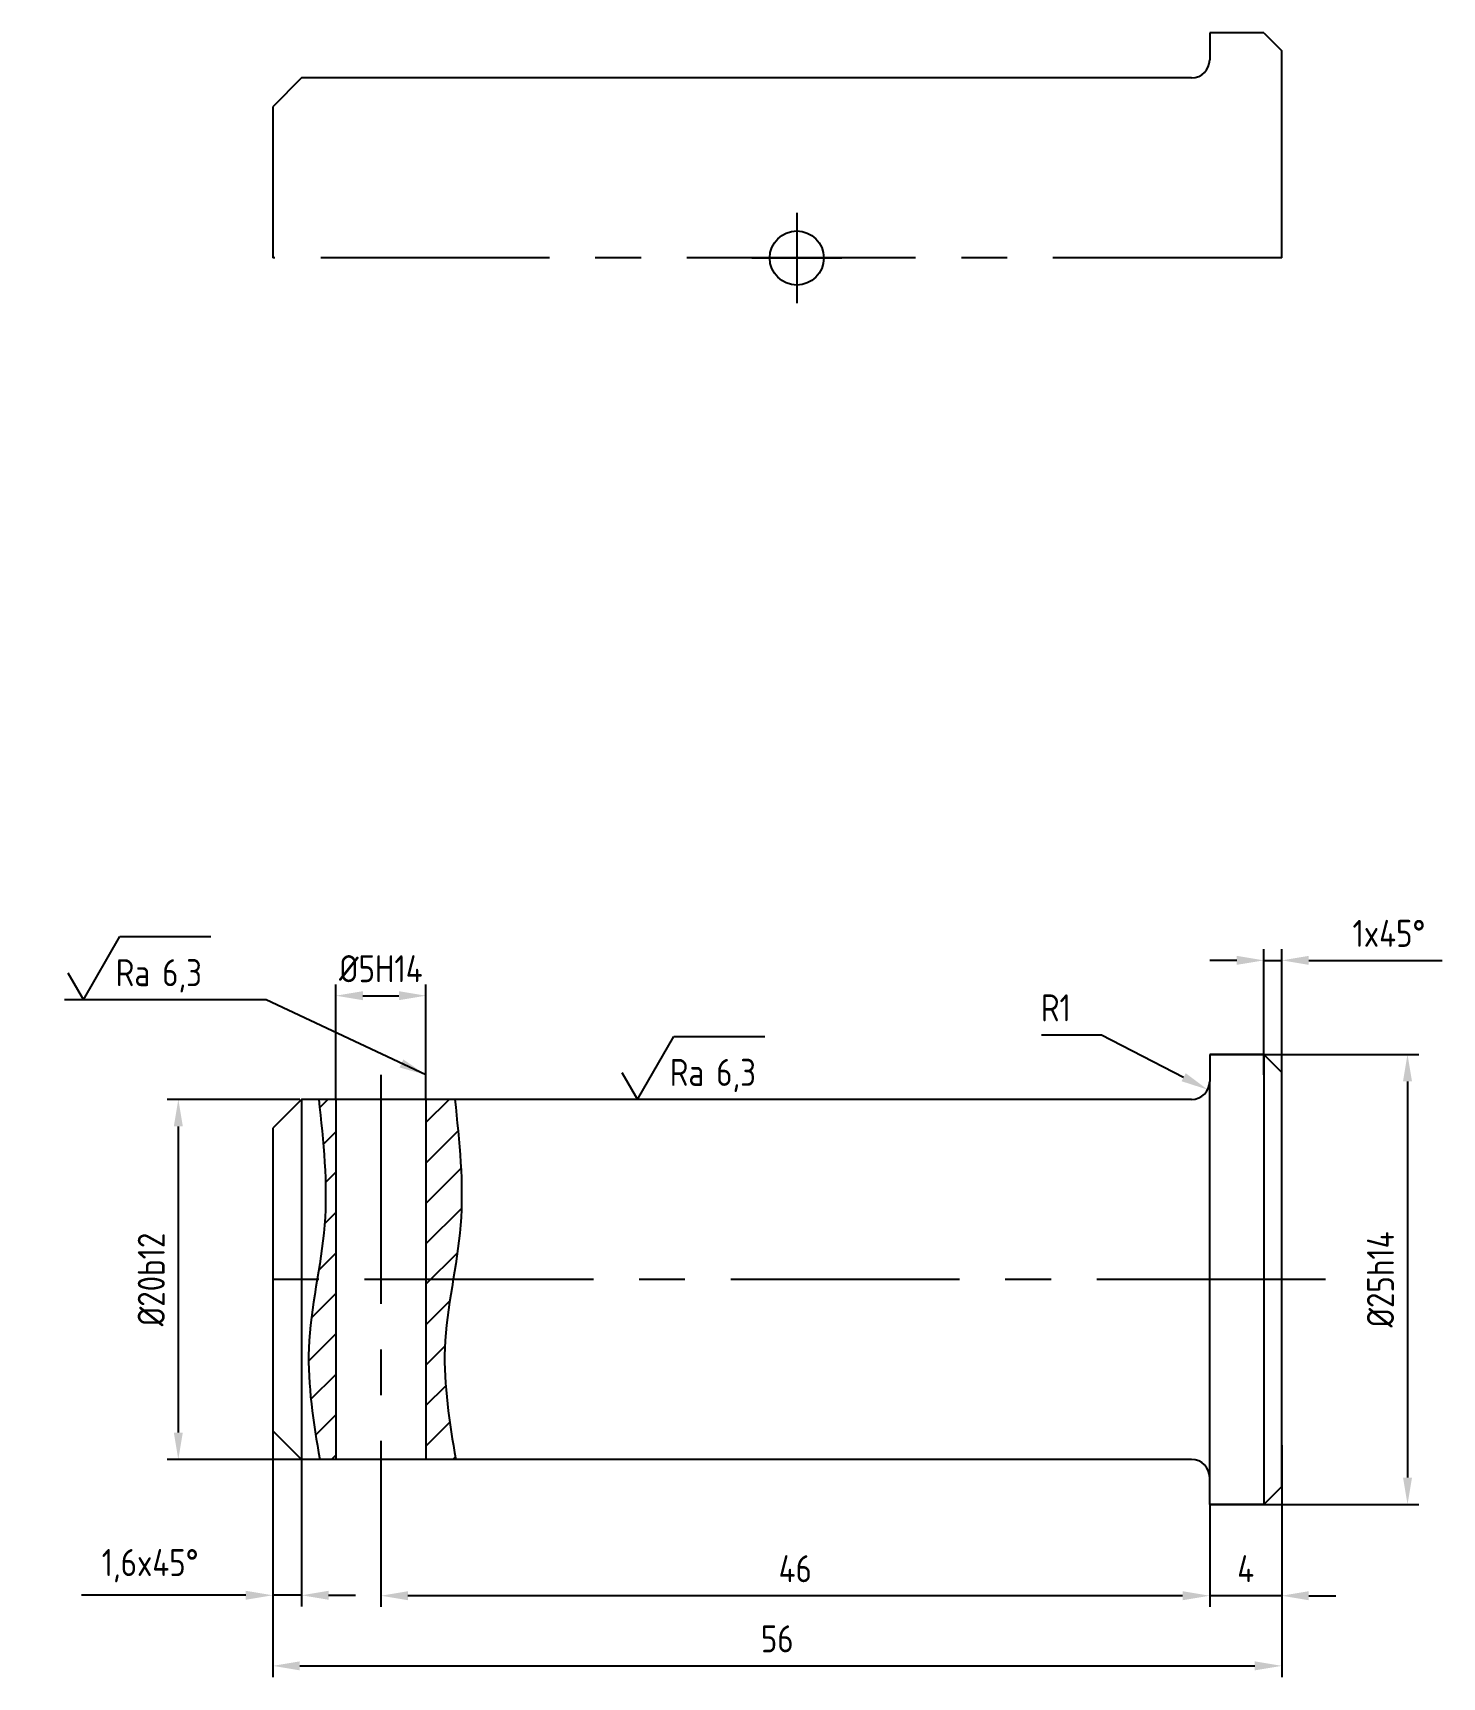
# Model space of a CAD drawing. Header units: millimetres. Extents: x -183 to -104.8, y 140.3 to 231.6.
import ezdxf

# ---------------------------------------------------------------- set-up
doc = ezdxf.new("R2010")
doc.units = ezdxf.units.MM
doc.header["$LTSCALE"] = 0.4
doc.linetypes.add('CENTER', pattern=[50.8, 31.75, -6.35, 6.35, -6.35])
for name, color, linetype in [('Bord', 1, 'Continuous'), ('Cen', 5, 'CENTER'), ('Cont', 6, 'Continuous'), ('Dim', 7, 'Continuous'), ('Hatch', 2, 'Continuous'), ('Text', 3, 'Continuous')]:
    doc.layers.add(name, color=color, linetype=linetype)
doc.styles.add('Style1', font='romans.shx', dxfattribs={"width": 0.8})
doc.dimstyles.new('Lin2_1', dxfattribs={"dimscale": 0.5, "dimtxt": 3, "dimasz": 3, "dimexe": 1.25, "dimexo": 0, "dimgap": 1.5, "dimtad": 1, "dimtxsty": 'Style1', "dimcen": 2.5, "dimclrt": 3, "dimadec": 0, "dimazin": 0, "dimtfac": 1, "dimtmove": 0, "dimatfit": 3, "dimldrblk": 'DOT', "dimfxl": 1, "dimarcsym": 0})
doc.dimstyles.new('RAD2_1', dxfattribs={"dimscale": 0.5, "dimtxt": 3, "dimasz": 3, "dimexe": 1.5, "dimexo": 0, "dimgap": 1.5, "dimtad": 2, "dimtih": 1, "dimtoh": 1, "dimzin": 9, "dimtxsty": 'Style1', "dimcen": 0, "dimclrt": 3, "dimadec": 0, "dimazin": 0, "dimtfac": 1, "dimtmove": 1, "dimatfit": 3, "dimfxl": 1, "dimtolj": 1, "dimtzin": 13, "dimarcsym": 0})

# ---------------------------------------------------------------- blocks, each defined once
blk = doc.blocks.new('*D8')
at = {"layer": 'Defpoints', "color": 0, "transparency": 16777216}
for p in [(-117.703, 174.855), (-117.703, 149.855), (-106.722, 149.855)]:
    blk.add_point(p, dxfattribs=at)
at = {"layer": 'Dim', "color": 0, "lineweight": -2, "transparency": 16777216}
for p, q in [((-117.703, 174.855), (-106.097, 174.855)), ((-106.722, 173.355), (-106.722, 151.355)), ((-117.703, 149.855), (-106.097, 149.855))]:
    blk.add_line(p, q, dxfattribs=at)
at = {"layer": 'Dim', "color": 0, "transparency": 16777216}
for points in [[(-106.972, 173.355), (-106.472, 173.355), (-106.722, 174.855)], [(-106.972, 151.355), (-106.472, 151.355), (-106.722, 149.855)]]:
    blk.add_solid(points, dxfattribs=at)
at = {"layer": 'Dim', "color": 3, "transparency": 16777216, "insert": (-108.222, 162.355), "char_height": 1.5, "attachment_point": 5, "rotation": 90, "style": 'Style1'}
blk.add_mtext('%%c25h14', dxfattribs=at)
blk = doc.blocks.new('_Dot')
at = {"color": 0, "linetype": 'ByBlock', "lineweight": -2}
blk.add_line((-0.5, 0), (-1, 0), dxfattribs=at)
at = {"color": 0, "linetype": 'ByBlock', "const_width": 0.5}
blk.add_lwpolyline([(-0.25, 0, 1), (0.25, 0, 1)], format="xyb", close=True, dxfattribs=at)
blk = doc.blocks.new('*D9')
at = {"layer": 'Defpoints', "color": 0, "transparency": 16777216}
for p in [(-114.703, 180.075), (-114.703, 173.723), (-113.703, 173.723)]:
    blk.add_point(p, dxfattribs=at)
at = {"layer": 'Dim', "color": 0, "lineweight": -2, "transparency": 16777216}
for p, q in [((-116.203, 180.075), (-117.703, 180.075)), ((-114.703, 173.723), (-114.703, 180.7)), ((-114.703, 180.075), (-113.703, 180.075)), ((-113.703, 173.723), (-113.703, 180.7)), ((-112.203, 180.075), (-104.803, 180.075))]:
    blk.add_line(p, q, dxfattribs=at)
at = {"layer": 'Dim', "color": 0, "transparency": 16777216}
for points in [[(-116.203, 180.325), (-116.203, 179.825), (-114.703, 180.075)], [(-112.203, 180.325), (-112.203, 179.825), (-113.703, 180.075)]]:
    blk.add_solid(points, dxfattribs=at)
at = {"layer": 'Dim', "color": 3, "transparency": 16777216, "insert": (-107.753, 181.575), "char_height": 1.5, "attachment_point": 5, "style": 'Style1'}
blk.add_mtext('1x45%%d', dxfattribs=at)
blk = doc.blocks.new('*D10')
at = {"layer": 'Defpoints', "color": 0, "transparency": 16777216}
for p in [(-113.703, 150.855), (-117.703, 149.855), (-117.703, 144.795)]:
    blk.add_point(p, dxfattribs=at)
at = {"layer": 'Dim', "color": 0, "lineweight": -2, "transparency": 16777216}
for p, q in [((-113.703, 150.855), (-113.703, 144.17)), ((-117.703, 149.855), (-117.703, 144.17)), ((-119.203, 144.795), (-120.703, 144.795)), ((-113.703, 144.795), (-117.703, 144.795)), ((-112.203, 144.795), (-110.703, 144.795))]:
    blk.add_line(p, q, dxfattribs=at)
at = {"layer": 'Dim', "color": 0, "transparency": 16777216}
for points in [[(-119.203, 145.045), (-119.203, 144.545), (-117.703, 144.795)], [(-112.203, 145.045), (-112.203, 144.545), (-113.703, 144.795)]]:
    blk.add_solid(points, dxfattribs=at)
at = {"layer": 'Dim', "color": 3, "transparency": 16777216, "insert": (-115.703, 146.295), "char_height": 1.5, "attachment_point": 5, "style": 'Style1'}
blk.add_mtext('4', dxfattribs=at)
blk = doc.blocks.new('*D11')
at = {"layer": 'Defpoints', "color": 0, "transparency": 16777216}
for p in [(-163.703, 152.355), (-117.703, 149.855), (-163.703, 144.795)]:
    blk.add_point(p, dxfattribs=at)
at = {"layer": 'Dim', "color": 0, "lineweight": -2, "transparency": 16777216}
for p, q in [((-163.703, 152.355), (-163.703, 144.17)), ((-117.703, 149.855), (-117.703, 144.17)), ((-119.203, 144.795), (-162.203, 144.795))]:
    blk.add_line(p, q, dxfattribs=at)
at = {"layer": 'Dim', "color": 0, "transparency": 16777216}
for points in [[(-162.203, 145.045), (-162.203, 144.545), (-163.703, 144.795)], [(-119.203, 145.045), (-119.203, 144.545), (-117.703, 144.795)]]:
    blk.add_solid(points, dxfattribs=at)
at = {"layer": 'Dim', "color": 3, "transparency": 16777216, "insert": (-140.703, 146.295), "char_height": 1.5, "attachment_point": 5, "style": 'Style1'}
blk.add_mtext('46', dxfattribs=at)
blk = doc.blocks.new('*D12')
at = {"layer": 'Defpoints', "color": 0, "transparency": 16777216}
for p in [(-169.703, 153.955), (-113.703, 153.163), (-113.703, 140.9)]:
    blk.add_point(p, dxfattribs=at)
at = {"layer": 'Dim', "color": 0, "lineweight": -2, "transparency": 16777216}
for p, q in [((-169.703, 153.955), (-169.703, 140.275)), ((-113.703, 153.163), (-113.703, 140.275)), ((-168.203, 140.9), (-115.203, 140.9))]:
    blk.add_line(p, q, dxfattribs=at)
at = {"layer": 'Dim', "color": 0, "transparency": 16777216}
for points in [[(-168.203, 141.15), (-168.203, 140.65), (-169.703, 140.9)], [(-115.203, 141.15), (-115.203, 140.65), (-113.703, 140.9)]]:
    blk.add_solid(points, dxfattribs=at)
at = {"layer": 'Dim', "color": 3, "transparency": 16777216, "insert": (-141.703, 142.4), "char_height": 1.5, "attachment_point": 5, "style": 'Style1'}
blk.add_mtext('56', dxfattribs=at)
blk = doc.blocks.new('*D13')
at = {"layer": 'Defpoints', "color": 0, "transparency": 16777216}
for p in [(-169.703, 170.755), (-168.103, 152.355), (-169.703, 144.819)]:
    blk.add_point(p, dxfattribs=at)
at = {"layer": 'Dim', "color": 0, "lineweight": -2, "transparency": 16777216}
for p, q in [((-169.703, 170.755), (-169.703, 144.194)), ((-168.103, 152.355), (-168.103, 144.194)), ((-171.203, 144.819), (-180.317, 144.819)), ((-168.103, 144.819), (-169.703, 144.819)), ((-166.603, 144.819), (-165.103, 144.819))]:
    blk.add_line(p, q, dxfattribs=at)
at = {"layer": 'Dim', "color": 0, "transparency": 16777216}
for points in [[(-171.203, 145.069), (-171.203, 144.569), (-169.703, 144.819)], [(-166.603, 145.069), (-166.603, 144.569), (-168.103, 144.819)]]:
    blk.add_solid(points, dxfattribs=at)
at = {"layer": 'Dim', "color": 3, "transparency": 16777216, "insert": (-176.51, 146.462), "char_height": 1.5, "attachment_point": 5, "style": 'Style1'}
blk.add_mtext('1,6x45%%d', dxfattribs=at)
blk = doc.blocks.new('*D14')
at = {"layer": 'Defpoints', "color": 0, "transparency": 16777216}
for p in [(-168.201, 172.355), (-174.946, 152.355), (-168.103, 152.355)]:
    blk.add_point(p, dxfattribs=at)
at = {"layer": 'Dim', "color": 0, "lineweight": -2, "transparency": 16777216}
for p, q in [((-168.201, 172.355), (-175.571, 172.355)), ((-174.946, 170.855), (-174.946, 153.855)), ((-168.103, 152.355), (-175.571, 152.355))]:
    blk.add_line(p, q, dxfattribs=at)
at = {"layer": 'Dim', "color": 0, "transparency": 16777216}
for points in [[(-175.196, 170.855), (-174.696, 170.855), (-174.946, 172.355)], [(-175.196, 153.855), (-174.696, 153.855), (-174.946, 152.355)]]:
    blk.add_solid(points, dxfattribs=at)
at = {"layer": 'Dim', "color": 3, "transparency": 16777216, "insert": (-176.446, 162.355), "char_height": 1.5, "attachment_point": 5, "rotation": 90, "style": 'Style1'}
blk.add_mtext('%%c20b12', dxfattribs=at)
blk = doc.blocks.new('*D15')
at = {"layer": 'Defpoints', "color": 0, "transparency": 16777216}
for p in [(-161.203, 178.112), (-166.203, 172.355), (-161.203, 172.355)]:
    blk.add_point(p, dxfattribs=at)
at = {"layer": 'Dim', "color": 0, "lineweight": -2, "transparency": 16777216}
for p, q in [((-166.203, 172.355), (-166.203, 178.737)), ((-164.703, 178.112), (-162.703, 178.112)), ((-161.203, 172.355), (-161.203, 178.737))]:
    blk.add_line(p, q, dxfattribs=at)
at = {"layer": 'Dim', "color": 0, "transparency": 16777216}
for points in [[(-164.703, 178.362), (-164.703, 177.862), (-166.203, 178.112)], [(-162.703, 178.362), (-162.703, 177.862), (-161.203, 178.112)]]:
    blk.add_solid(points, dxfattribs=at)
at = {"layer": 'Dim', "color": 3, "transparency": 16777216, "insert": (-163.703, 179.612), "char_height": 1.5, "attachment_point": 5, "style": 'Style1'}
blk.add_mtext('%%c5H14', dxfattribs=at)
blk = doc.blocks.new('*D16')
at = {"layer": 'Defpoints', "color": 0, "transparency": 16777216}
for p in [(-118.703, 173.355), (-117.814, 172.895)]:
    blk.add_point(p, dxfattribs=at)
at = {"layer": 'Dim', "color": 0, "lineweight": -2, "transparency": 16777216}
for p, q in [((-127.039, 175.938), (-123.702, 175.938)), ((-123.702, 175.938), (-119.147, 173.584))]:
    blk.add_line(p, q, dxfattribs=at)
at = {"layer": 'Dim', "color": 0, "transparency": 16777216}
blk.add_solid([(-119.032, 173.806), (-119.262, 173.362), (-117.814, 172.895)], dxfattribs=at)
at = {"layer": 'Dim', "color": 3, "transparency": 16777216, "insert": (-126.239, 177.438), "char_height": 1.5, "attachment_point": 5, "style": 'Style1'}
blk.add_mtext('\\A1;R1', dxfattribs=at)
blk = doc.blocks.new('sherISO_03')
at = {"layer": 'Text'}
blk.add_line((4.04, 7), (14.12, 7), dxfattribs=at)
blk.add_lwpolyline([(-1.73, 3), (0, 0), (4.04, 7)], dxfattribs=at)
at = {"layer": 'Text', "style": 'Style1', "width": 0.8}
blk.add_text('Ra', height=3, dxfattribs=at).set_placement((3.58, 1.5))
blk.add_attdef('6,3', (8.73, 1.5), '', height=3, dxfattribs=at)

msp = doc.modelspace()

# ---------------------------------------------------------------- hatches: boundary and pattern name
at = {"layer": 'Hatch'}
h = msp.add_hatch(dxfattribs=at)
h.set_pattern_fill('ANSI31', color=256, scale=0.5, style=0)
edge = h.paths.add_edge_path()
edge.add_line((-166.203, 172.355), (-167.149, 172.355))
edge.add_spline(control_points=[(-167.149, 172.355), (-166.898, 170.019), (-166.54, 166.672), (-167.075, 163.356), (-167.238, 162.355)], knot_values=[0, 0, 0, 0, 6.999768, 10.029424, 10.029424, 10.029424, 10.029424], degree=3, periodic=0)
edge.add_line((-167.238, 162.355), (-166.203, 162.355))
edge.add_line((-166.203, 162.355), (-166.203, 172.355))
edge = h.paths.add_edge_path()
edge.add_line((-166.203, 162.355), (-167.238, 162.355))
edge.add_spline(control_points=[(-167.238, 162.355), (-167.446, 161.081), (-167.995, 157.759), (-167.44, 154.416), (-167.098, 152.355)], knot_values=[10.029424, 10.029424, 10.029424, 10.029424, 13.884836, 20.092255, 20.092255, 20.092255, 20.092255], degree=3, periodic=0)
edge.add_line((-167.098, 152.355), (-166.203, 152.355))
edge.add_line((-166.203, 152.355), (-166.203, 162.355))
edge = h.paths.add_edge_path()
edge.add_spline(control_points=[(-159.688, 162.355), (-159.525, 163.356), (-158.99, 166.672), (-159.349, 170.019), (-159.599, 172.355)], knot_values=[0, 0, 0, 0, 3.029656, 10.029424, 10.029424, 10.029424, 10.029424], degree=3, periodic=0)
edge.add_line((-159.599, 172.355), (-161.203, 172.355))
edge.add_line((-161.203, 172.355), (-161.203, 162.355))
edge.add_line((-161.203, 162.355), (-159.688, 162.355))
edge = h.paths.add_edge_path()
edge.add_spline(control_points=[(-159.549, 152.355), (-159.891, 154.416), (-160.446, 157.759), (-159.896, 161.081), (-159.688, 162.355)], knot_values=[10.029424, 10.029424, 10.029424, 10.029424, 16.236843, 20.092255, 20.092255, 20.092255, 20.092255], degree=3, periodic=0)
edge.add_line((-159.688, 162.355), (-161.203, 162.355))
edge.add_line((-161.203, 162.355), (-161.203, 152.355))
edge.add_line((-161.203, 152.355), (-159.549, 152.355))

# ---------------------------------------------------------------- linework, layer by layer
at = {"layer": 'Bord'}
for points in [[(-167.149, 172.355), (-166.898, 170.019), (-166.402, 165.385), (-168.162, 158.765), (-167.44, 154.416), (-167.098, 152.355)], [(-159.599, 172.355), (-159.349, 170.019), (-158.852, 165.385), (-160.613, 158.765), (-159.891, 154.416), (-159.549, 152.355)]]:
    msp.add_open_spline(points, degree=3, knots=[0, 0, 0, 0, 6.999768, 13.884836, 20.092255, 20.092255, 20.092255, 20.092255], dxfattribs=at)
at = {"layer": 'Cen'}
for p, q in [((-113.703, 219.075), (-169.703, 219.075)), ((-163.703, 173.711), (-163.703, 149.931)), ((-111.269, 162.355), (-171.978, 162.355))]:
    msp.add_line(p, q, dxfattribs=at)
at = {"layer": 'Cont'}
for p, q in [((-114.703, 231.575), (-117.703, 231.575)), ((-117.703, 231.575), (-117.703, 230.075)), ((-114.703, 231.575), (-113.703, 230.575)), ((-113.703, 219.075), (-113.703, 230.575)), ((-168.103, 229.075), (-169.703, 227.475)), ((-118.703, 229.075), (-168.103, 229.075)), ((-169.703, 227.475), (-169.703, 219.075)), ((-114.703, 174.855), (-117.703, 174.855)), ((-117.703, 174.855), (-117.703, 173.355)), ((-114.703, 174.855), (-113.703, 173.855)), ((-114.703, 174.855), (-114.703, 149.855)), ((-113.703, 150.855), (-113.703, 173.855)), ((-117.703, 149.855), (-117.703, 173.355)), ((-168.103, 172.355), (-169.703, 170.755)), ((-168.103, 172.355), (-168.103, 152.355)), ((-118.703, 172.355), (-168.103, 172.355)), ((-166.203, 172.355), (-166.203, 152.355)), ((-161.203, 172.355), (-161.203, 152.355)), ((-169.703, 170.755), (-169.703, 153.955)), ((-168.103, 152.355), (-169.703, 153.955)), ((-118.703, 152.355), (-168.103, 152.355)), ((-114.703, 149.855), (-113.703, 150.855)), ((-114.703, 149.855), (-117.703, 149.855))]:
    msp.add_line(p, q, dxfattribs=at)
for centre, start, end in [((-118.703, 230.075), 270, 0), ((-118.703, 173.355), 270, 0), ((-118.703, 151.355), 0, 90)]:
    msp.add_arc(centre, 1, start, end, dxfattribs=at)
at = {"layer": 'Dim', "color": 2}
for p, q in [((-140.619, 221.575), (-140.619, 216.575)), ((-143.119, 219.075), (-138.119, 219.075))]:
    msp.add_line(p, q, dxfattribs=at)
msp.add_circle((-140.619, 219.075), 1.5, dxfattribs=at)

# ---------------------------------------------------------------- block references
at = {"layer": 'Dim', "xscale": 0.5, "yscale": 0.5, "zscale": 0.5}
for p in [(-180.21, 177.891), (-149.46, 172.355)]:
    msp.add_blockref('sherISO_03', p, dxfattribs=at).add_auto_attribs({'6,3': '6,3'})

# ---------------------------------------------------------------- dimensions: what is measured, and where the dimension line sits
at = {"layer": 'Dim'}
for base, p1, p2, text, picture, middle in [((-114.703, 180.075), (-113.703, 173.723), (-114.703, 173.723), '<>x45%%d', '*D9', (-107.753, 180.075)), ((-161.203, 178.112), (-166.203, 172.355), (-161.203, 172.355), '%%c<>H14', '*D15', (-163.703, 178.112))]:
    dim = msp.add_linear_dim(base=base, p1=p1, p2=p2, text=text, dimstyle='Lin2_1', dxfattribs=at)
    dim.commit()
    dim.dimension.update_dxf_attribs({"geometry": picture, "text_midpoint": middle, "dimtype": 160})
dim = msp.add_radius_dim(center=(-118.703, 173.355), mpoint=(-117.814, 172.895), dimstyle='RAD2_1', dxfattribs=at)
dim.commit()
dim.dimension.update_dxf_attribs({"geometry": '*D16', "text_midpoint": (-123.702, 175.938), "dimtype": 164})
for base, p1, p2, text, picture, middle in [((-106.722, 149.855), (-117.703, 174.855), (-117.703, 149.855), '%%c<>h14', '*D8', (-108.222, 162.355)), ((-174.946, 152.355), (-168.201, 172.355), (-168.103, 152.355), '%%c<>b12', '*D14', (-176.446, 162.355))]:
    dim = msp.add_linear_dim(base=base, p1=p1, p2=p2, angle=90, text=text, dimstyle='Lin2_1', dxfattribs=at)
    dim.commit()
    dim.dimension.update_dxf_attribs({"geometry": picture, "text_midpoint": middle})
dim = msp.add_linear_dim(base=(-169.703, 144.819), p1=(-168.103, 152.355), p2=(-169.703, 170.755), text='<>x45%%d', dimstyle='Lin2_1', dxfattribs=at)
dim.commit()
dim.dimension.update_dxf_attribs({"geometry": '*D13', "text_midpoint": (-176.51, 146.462)})
for base, p1, p2, picture, middle in [((-113.703, 140.9), (-169.703, 153.955), (-113.703, 153.163), '*D12', (-141.703, 142.4)), ((-163.703, 144.795), (-117.703, 149.855), (-163.703, 152.355), '*D11', (-140.703, 146.295)), ((-117.703, 144.795), (-113.703, 150.855), (-117.703, 149.855), '*D10', (-115.703, 146.295))]:
    dim = msp.add_linear_dim(base=base, p1=p1, p2=p2, dimstyle='Lin2_1', dxfattribs=at)
    dim.commit()
    dim.dimension.update_dxf_attribs({"geometry": picture, "text_midpoint": middle})

# ---------------------------------------------------------------- leaders
at = {"layer": 'Dim', "annotation_type": 0, "has_hookline": 1, "hookline_direction": 1}
msp.add_leader([(-161.203, 173.712), (-170.07, 177.891), (-181.267, 177.891)], dimstyle='RAD2_1', override={"dimgap": 1.5, "dimtad": 0}, dxfattribs=at)

doc.saveas('drawing.dxf')
